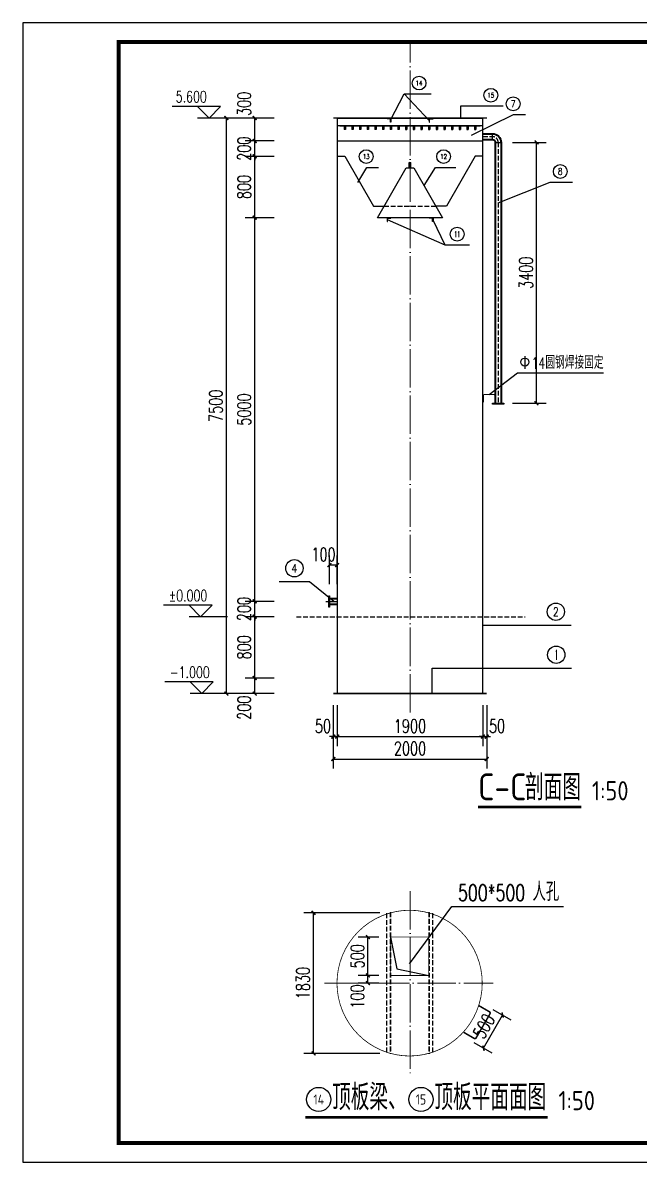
# Model space of a CAD drawing. Extents: x 458952 to 500952, y -68538 to -53688.
# Drawn here: x 458952 to 466990, y -68538 to -53688 of the extents above; entities that cross this region are included whole.
import ezdxf
from ezdxf.enums import TextEntityAlignment as Align

# ---------------------------------------------------------------- set-up
doc = ezdxf.new("R2010")
doc.units = 0
doc.header["$LTSCALE"] = 250
doc.header["$MEASUREMENT"] = 0
for name, pattern in [('CENTER2', [1.125, 0.75, -0.125, 0.125, -0.125]), ('DASH', [0.35, 0.25, -0.1]), ('DOTE', [2.42, 2, -0.2, 0.02, -0.2])]:
    doc.linetypes.add(name, pattern=pattern)
for name, color, linetype in [('DIM_ELEV', 3, 'Continuous'), ('DIM_LEAD', 3, 'Continuous'), ('DIM_SYMB', 3, 'Continuous'), ('PUB_DIM', 3, 'Continuous'), ('PUB_TEXT', 7, 'Continuous'), ('PUB_TITLE', 4, 'Continuous'), ('中心线', 5, 'CENTER2'), ('管中心线', 5, 'DASH'), ('虚线', 2, 'DASH'), ('设备', 4, 'Continuous')]:
    doc.layers.add(name, color=color, linetype=linetype)
for name, color, linetype, lineweight in [('DOTE', 1, 'DOTE', 0), ('污水管', 6, 'Continuous', 30), ('管', 6, 'Continuous', 35)]:
    doc.layers.add(name, color=color, linetype=linetype, lineweight=lineweight)
doc.styles.add('_TCH_DIM', font='SIMPLEX', dxfattribs={"bigfont": 'GBCBIG'})
doc.styles.add('DIM_FONT', font='SIMPLEX', dxfattribs={"width": 0.7, "bigfont": 'GBCBIG'})
doc.styles.get("Standard").update_dxf_attribs({"font": 'gbenor.shx', "bigfont": 'gbcbig.shx'})
doc.dimstyles.new('_TCH_ARCH&&50', dxfattribs={"dimscale": 0.5, "dimtxt": 350, "dimasz": 100, "dimexe": 250, "dimexo": 300, "dimgap": 100, "dimtad": 1, "dimdec": 0, "dimzin": 0, "dimdsep": 46, "dimtxsty": 'DIM_FONT', "dimblk": 'ARCHTICK', "dimcen": 0.09, "dimclrt": 7, "dimazin": 2, "dimtfac": 1, "dimtdec": 0, "dimtix": 1, "dimtmove": 2, "dimatfit": 3, "dimfxl": 0, "dimtolj": 1, "dimtzin": 0, "dimarcsym": 0})

# ---------------------------------------------------------------- blocks, each defined once
blk = doc.blocks.new('_ArchTick')
at = {"color": 0, "linetype": 'ByBlock', "const_width": 0.4}
blk.add_lwpolyline([(-0.5, -0.5), (0.5, 0.5)], dxfattribs=at)
blk = doc.blocks.new('*D33')
at = {"layer": 'Defpoints', "color": 0, "transparency": 16777216}
for p in [(465188, -55247), (465650, -55247), (465188, -58647)]:
    blk.add_point(p, dxfattribs=at)
at = {"layer": 'PUB_DIM', "color": 0, "lineweight": -2, "transparency": 16777216}
for p, q in [((465338, -55247), (465775, -55247)), ((465650, -58647), (465650, -55247)), ((465338, -58647), (465775, -58647))]:
    blk.add_line(p, q, dxfattribs=at)
at = {"layer": 'PUB_DIM', "color": 0, "lineweight": -2, "transparency": 16777216, "xscale": 50, "yscale": 50, "zscale": 50}
for p, rotation in [((465650, -55247), 90), ((465650, -58647), 270)]:
    blk.add_blockref('_ArchTick', p, dxfattribs=dict(at, rotation=rotation))
at = {"layer": 'PUB_DIM', "color": 7, "transparency": 16777216, "insert": (465513, -56947), "char_height": 175, "attachment_point": 5, "rotation": 90, "style": 'DIM_FONT'}
blk.add_mtext('\\A1;3400', dxfattribs=at)
blk = doc.blocks.new('*D34')
at = {"layer": 'Defpoints', "color": 0, "transparency": 16777216}
for p in [(461607, -54930), (462229, -54930), (462229, -62430)]:
    blk.add_point(p, dxfattribs=at)
at = {"layer": 'PUB_DIM', "color": 0, "lineweight": -2, "transparency": 16777216}
for p, q in [((462079, -54930), (461482, -54930)), ((461607, -62430), (461607, -54930)), ((462079, -62430), (461482, -62430))]:
    blk.add_line(p, q, dxfattribs=at)
at = {"layer": 'PUB_DIM', "color": 0, "lineweight": -2, "transparency": 16777216, "xscale": 50, "yscale": 50, "zscale": 50}
for p, rotation in [((461607, -54930), 90), ((461607, -62430), 270)]:
    blk.add_blockref('_ArchTick', p, dxfattribs=dict(at, rotation=rotation))
at = {"layer": 'PUB_DIM', "color": 7, "transparency": 16777216, "insert": (461469, -58680), "char_height": 175, "attachment_point": 5, "rotation": 90, "style": 'DIM_FONT'}
blk.add_mtext('\\A1;7500', dxfattribs=at)
blk = doc.blocks.new('*D35')
at = {"layer": 'Defpoints', "color": 0, "transparency": 16777216}
for p in [(463001, -62580), (465001, -62580), (465001, -63284)]:
    blk.add_point(p, dxfattribs=at)
at = {"layer": 'PUB_DIM', "color": 0, "lineweight": -2, "transparency": 16777216}
for p, q in [((463001, -62730), (463001, -63409)), ((465001, -62730), (465001, -63409)), ((463001, -63284), (465001, -63284))]:
    blk.add_line(p, q, dxfattribs=at)
at = {"layer": 'PUB_DIM', "color": 0, "lineweight": -2, "transparency": 16777216, "xscale": 50, "yscale": 50, "zscale": 50, "rotation": 180}
blk.add_blockref('_ArchTick', (463001, -63284), dxfattribs=at)
at = {"layer": 'PUB_DIM', "color": 0, "lineweight": -2, "transparency": 16777216, "xscale": 50, "yscale": 50, "zscale": 50}
blk.add_blockref('_ArchTick', (465001, -63284), dxfattribs=at)
at = {"layer": 'PUB_DIM', "color": 7, "transparency": 16777216, "insert": (464001, -63147), "char_height": 175, "attachment_point": 5, "style": 'DIM_FONT'}
blk.add_mtext('\\A1;2000', dxfattribs=at)
blk = doc.blocks.new('*D36')
at = {"layer": 'Defpoints', "color": 0, "transparency": 16777216}
for p in [(463001, -62430), (463051, -62430), (463051, -62992)]:
    blk.add_point(p, dxfattribs=at)
at = {"layer": 'PUB_DIM', "color": 0, "lineweight": -2, "transparency": 16777216}
for p, q in [((463001, -62580), (463001, -63117)), ((463051, -62580), (463051, -63117)), ((463001, -62992), (462951, -62992)), ((463001, -62992), (463051, -62992)), ((463051, -62992), (463101, -62992))]:
    blk.add_line(p, q, dxfattribs=at)
at = {"layer": 'PUB_DIM', "color": 0, "lineweight": -2, "transparency": 16777216, "xscale": 50, "yscale": 50, "zscale": 50}
blk.add_blockref('_ArchTick', (463001, -62992), dxfattribs=at)
at = {"layer": 'PUB_DIM', "color": 0, "lineweight": -2, "transparency": 16777216, "xscale": 50, "yscale": 50, "zscale": 50, "rotation": 180}
blk.add_blockref('_ArchTick', (463051, -62992), dxfattribs=at)
at = {"layer": 'PUB_DIM', "color": 7, "transparency": 16777216, "insert": (462866, -62854), "char_height": 175, "attachment_point": 5, "style": 'DIM_FONT'}
blk.add_mtext('\\A1;50', dxfattribs=at)
blk = doc.blocks.new('*D37')
at = {"layer": 'Defpoints', "color": 0, "transparency": 16777216}
for p in [(463051, -62430), (464951, -62430), (464951, -62992)]:
    blk.add_point(p, dxfattribs=at)
at = {"layer": 'PUB_DIM', "color": 0, "lineweight": -2, "transparency": 16777216}
for p, q in [((463051, -62580), (463051, -63117)), ((464951, -62580), (464951, -63117)), ((463051, -62992), (464951, -62992))]:
    blk.add_line(p, q, dxfattribs=at)
at = {"layer": 'PUB_DIM', "color": 0, "lineweight": -2, "transparency": 16777216, "xscale": 50, "yscale": 50, "zscale": 50, "rotation": 180}
blk.add_blockref('_ArchTick', (463051, -62992), dxfattribs=at)
at = {"layer": 'PUB_DIM', "color": 0, "lineweight": -2, "transparency": 16777216, "xscale": 50, "yscale": 50, "zscale": 50}
blk.add_blockref('_ArchTick', (464951, -62992), dxfattribs=at)
at = {"layer": 'PUB_DIM', "color": 7, "transparency": 16777216, "insert": (464001, -62854), "char_height": 175, "attachment_point": 5, "style": 'DIM_FONT'}
blk.add_mtext('\\A1;1900', dxfattribs=at)
blk = doc.blocks.new('*D38')
at = {"layer": 'Defpoints', "color": 0, "transparency": 16777216}
for p in [(464951, -62430), (465001, -62430), (465001, -62992)]:
    blk.add_point(p, dxfattribs=at)
at = {"layer": 'PUB_DIM', "color": 0, "lineweight": -2, "transparency": 16777216}
for p, q in [((464951, -62580), (464951, -63117)), ((465001, -62580), (465001, -63117)), ((464951, -62992), (464901, -62992)), ((464951, -62992), (465001, -62992)), ((465001, -62992), (465051, -62992))]:
    blk.add_line(p, q, dxfattribs=at)
at = {"layer": 'PUB_DIM', "color": 0, "lineweight": -2, "transparency": 16777216, "xscale": 50, "yscale": 50, "zscale": 50}
blk.add_blockref('_ArchTick', (464951, -62992), dxfattribs=at)
at = {"layer": 'PUB_DIM', "color": 0, "lineweight": -2, "transparency": 16777216, "xscale": 50, "yscale": 50, "zscale": 50, "rotation": 180}
blk.add_blockref('_ArchTick', (465001, -62992), dxfattribs=at)
at = {"layer": 'PUB_DIM', "color": 7, "transparency": 16777216, "insert": (465136, -62854), "char_height": 175, "attachment_point": 5, "style": 'DIM_FONT'}
blk.add_mtext('\\A1;50', dxfattribs=at)
blk = doc.blocks.new('*D39')
at = {"layer": 'Defpoints', "color": 0, "transparency": 16777216}
for p in [(463051, -60755), (462951, -61155), (463051, -61155)]:
    blk.add_point(p, dxfattribs=at)
at = {"layer": 'PUB_DIM', "color": 0, "lineweight": -2, "transparency": 16777216}
for p, q in [((462951, -61005), (462951, -60630)), ((463051, -61005), (463051, -60630)), ((462951, -60755), (463051, -60755))]:
    blk.add_line(p, q, dxfattribs=at)
at = {"layer": 'PUB_DIM', "color": 0, "lineweight": -2, "transparency": 16777216, "xscale": 50, "yscale": 50, "zscale": 50, "rotation": 180}
blk.add_blockref('_ArchTick', (462951, -60755), dxfattribs=at)
at = {"layer": 'PUB_DIM', "color": 0, "lineweight": -2, "transparency": 16777216, "xscale": 50, "yscale": 50, "zscale": 50}
blk.add_blockref('_ArchTick', (463051, -60755), dxfattribs=at)
at = {"layer": 'PUB_DIM', "color": 7, "transparency": 16777216, "insert": (462873, -60617), "char_height": 175, "attachment_point": 5, "style": 'DIM_FONT'}
blk.add_mtext('\\A1;100', dxfattribs=at)
blk = doc.blocks.new('*D40')
at = {"layer": 'Defpoints', "color": 0, "transparency": 16777216}
for p in [(461976, -62229), (462379, -62229), (462379, -62430)]:
    blk.add_point(p, dxfattribs=at)
at = {"layer": 'PUB_DIM', "color": 0, "lineweight": -2, "transparency": 16777216}
for p, q in [((462229, -62229), (461851, -62229)), ((461976, -62430), (461976, -62229)), ((462229, -62430), (461851, -62430))]:
    blk.add_line(p, q, dxfattribs=at)
at = {"layer": 'PUB_DIM', "color": 0, "lineweight": -2, "transparency": 16777216, "xscale": 50, "yscale": 50, "zscale": 50}
for p, rotation in [((461976, -62229), 90), ((461976, -62430), 270)]:
    blk.add_blockref('_ArchTick', p, dxfattribs=dict(at, rotation=rotation))
at = {"layer": 'PUB_DIM', "color": 7, "transparency": 16777216, "insert": (461838, -62615), "char_height": 175, "attachment_point": 5, "rotation": 90, "style": 'DIM_FONT'}
blk.add_mtext('\\A1;200', dxfattribs=at)
blk = doc.blocks.new('*D41')
at = {"layer": 'Defpoints', "color": 0, "transparency": 16777216}
for p in [(461976, -61429), (462379, -61429), (462379, -62229)]:
    blk.add_point(p, dxfattribs=at)
at = {"layer": 'PUB_DIM', "color": 0, "lineweight": -2, "transparency": 16777216}
for p, q in [((462229, -61429), (461851, -61429)), ((461976, -62229), (461976, -61429)), ((462229, -62229), (461851, -62229))]:
    blk.add_line(p, q, dxfattribs=at)
at = {"layer": 'PUB_DIM', "color": 0, "lineweight": -2, "transparency": 16777216, "xscale": 50, "yscale": 50, "zscale": 50}
for p, rotation in [((461976, -61429), 90), ((461976, -62229), 270)]:
    blk.add_blockref('_ArchTick', p, dxfattribs=dict(at, rotation=rotation))
at = {"layer": 'PUB_DIM', "color": 7, "transparency": 16777216, "insert": (461838, -61829), "char_height": 175, "attachment_point": 5, "rotation": 90, "style": 'DIM_FONT'}
blk.add_mtext('\\A1;800', dxfattribs=at)
blk = doc.blocks.new('*D42')
at = {"layer": 'Defpoints', "color": 0, "transparency": 16777216}
for p in [(461976, -61229), (462379, -61229), (462379, -61429)]:
    blk.add_point(p, dxfattribs=at)
at = {"layer": 'PUB_DIM', "color": 0, "lineweight": -2, "transparency": 16777216}
for p, q in [((461976, -61229), (461976, -61179)), ((462229, -61229), (461851, -61229)), ((461976, -61429), (461976, -61229)), ((462229, -61429), (461851, -61429)), ((461976, -61429), (461976, -61479))]:
    blk.add_line(p, q, dxfattribs=at)
at = {"layer": 'PUB_DIM', "color": 0, "lineweight": -2, "transparency": 16777216, "xscale": 50, "yscale": 50, "zscale": 50}
for p, rotation in [((461976, -61229), 270), ((461976, -61429), 90)]:
    blk.add_blockref('_ArchTick', p, dxfattribs=dict(at, rotation=rotation))
at = {"layer": 'PUB_DIM', "color": 7, "transparency": 16777216, "insert": (461838, -61329), "char_height": 175, "attachment_point": 5, "rotation": 90, "style": 'DIM_FONT'}
blk.add_mtext('\\A1;200', dxfattribs=at)
blk = doc.blocks.new('*D43')
at = {"layer": 'Defpoints', "color": 0, "transparency": 16777216}
for p in [(461976, -56229), (462379, -56229), (462379, -61229)]:
    blk.add_point(p, dxfattribs=at)
at = {"layer": 'PUB_DIM', "color": 0, "lineweight": -2, "transparency": 16777216}
for p, q in [((462229, -56229), (461851, -56229)), ((461976, -61229), (461976, -56229)), ((462229, -61229), (461851, -61229))]:
    blk.add_line(p, q, dxfattribs=at)
at = {"layer": 'PUB_DIM', "color": 0, "lineweight": -2, "transparency": 16777216, "xscale": 50, "yscale": 50, "zscale": 50}
for p, rotation in [((461976, -56229), 90), ((461976, -61229), 270)]:
    blk.add_blockref('_ArchTick', p, dxfattribs=dict(at, rotation=rotation))
at = {"layer": 'PUB_DIM', "color": 7, "transparency": 16777216, "insert": (461838, -58729), "char_height": 175, "attachment_point": 5, "rotation": 90, "style": 'DIM_FONT'}
blk.add_mtext('\\A1;5000', dxfattribs=at)
blk = doc.blocks.new('*D44')
at = {"layer": 'Defpoints', "color": 0, "transparency": 16777216}
for p in [(461976, -55429), (462379, -55429), (462379, -56229)]:
    blk.add_point(p, dxfattribs=at)
at = {"layer": 'PUB_DIM', "color": 0, "lineweight": -2, "transparency": 16777216}
for p, q in [((462229, -55429), (461851, -55429)), ((461976, -56229), (461976, -55429)), ((462229, -56229), (461851, -56229))]:
    blk.add_line(p, q, dxfattribs=at)
at = {"layer": 'PUB_DIM', "color": 0, "lineweight": -2, "transparency": 16777216, "xscale": 50, "yscale": 50, "zscale": 50}
for p, rotation in [((461976, -55429), 90), ((461976, -56229), 270)]:
    blk.add_blockref('_ArchTick', p, dxfattribs=dict(at, rotation=rotation))
at = {"layer": 'PUB_DIM', "color": 7, "transparency": 16777216, "insert": (461838, -55829), "char_height": 175, "attachment_point": 5, "rotation": 90, "style": 'DIM_FONT'}
blk.add_mtext('\\A1;800', dxfattribs=at)
blk = doc.blocks.new('*D45')
at = {"layer": 'Defpoints', "color": 0, "transparency": 16777216}
for p in [(461976, -55229), (462379, -55229), (462379, -55429)]:
    blk.add_point(p, dxfattribs=at)
at = {"layer": 'PUB_DIM', "color": 0, "lineweight": -2, "transparency": 16777216}
for p, q in [((462229, -55229), (461851, -55229)), ((461976, -55229), (461976, -55179)), ((461976, -55429), (461976, -55229)), ((462229, -55429), (461851, -55429)), ((461976, -55429), (461976, -55479))]:
    blk.add_line(p, q, dxfattribs=at)
at = {"layer": 'PUB_DIM', "color": 0, "lineweight": -2, "transparency": 16777216, "xscale": 50, "yscale": 50, "zscale": 50}
for p, rotation in [((461976, -55229), 270), ((461976, -55429), 90)]:
    blk.add_blockref('_ArchTick', p, dxfattribs=dict(at, rotation=rotation))
at = {"layer": 'PUB_DIM', "color": 7, "transparency": 16777216, "insert": (461838, -55329), "char_height": 175, "attachment_point": 5, "rotation": 90, "style": 'DIM_FONT'}
blk.add_mtext('\\A1;200', dxfattribs=at)
blk = doc.blocks.new('*D46')
at = {"layer": 'Defpoints', "color": 0, "transparency": 16777216}
for p in [(461976, -54930), (462379, -54930), (462379, -55229)]:
    blk.add_point(p, dxfattribs=at)
at = {"layer": 'PUB_DIM', "color": 0, "lineweight": -2, "transparency": 16777216}
for p, q in [((462229, -54930), (461851, -54930)), ((461976, -55229), (461976, -54930)), ((462229, -55229), (461851, -55229))]:
    blk.add_line(p, q, dxfattribs=at)
at = {"layer": 'PUB_DIM', "color": 0, "lineweight": -2, "transparency": 16777216, "xscale": 50, "yscale": 50, "zscale": 50}
for p, rotation in [((461976, -54930), 90), ((461976, -55229), 270)]:
    blk.add_blockref('_ArchTick', p, dxfattribs=dict(at, rotation=rotation))
at = {"layer": 'PUB_DIM', "color": 7, "transparency": 16777216, "insert": (461838, -54745), "char_height": 175, "attachment_point": 5, "rotation": 90, "style": 'DIM_FONT'}
blk.add_mtext('\\A1;300', dxfattribs=at)
blk = doc.blocks.new('*D49')
at = {"layer": 'Defpoints', "color": 0, "transparency": 16777216}
for p in [(462743, -65289), (463757, -65289), (463757, -67120)]:
    blk.add_point(p, dxfattribs=at)
at = {"layer": 'PUB_DIM', "color": 0, "lineweight": -2, "transparency": 16777216}
for p, q in [((463607, -65289), (462618, -65289)), ((462743, -67120), (462743, -65289)), ((463607, -67120), (462618, -67120))]:
    blk.add_line(p, q, dxfattribs=at)
at = {"layer": 'PUB_DIM', "color": 0, "lineweight": -2, "transparency": 16777216, "xscale": 50, "yscale": 50, "zscale": 50}
for p, rotation in [((462743, -65289), 90), ((462743, -67120), 270)]:
    blk.add_blockref('_ArchTick', p, dxfattribs=dict(at, rotation=rotation))
at = {"layer": 'PUB_DIM', "color": 7, "transparency": 16777216, "insert": (462605, -66204), "char_height": 175, "attachment_point": 5, "rotation": 90, "style": 'DIM_FONT'}
blk.add_mtext('\\A1;1830', dxfattribs=at)
blk = doc.blocks.new('*D55')
at = {"layer": 'Defpoints', "color": 0, "transparency": 16777216}
for p in [(463452, -65604), (463746, -65604), (463746, -66104)]:
    blk.add_point(p, dxfattribs=at)
at = {"layer": 'PUB_DIM', "color": 0, "lineweight": -2, "transparency": 16777216}
for p, q in [((463596, -65604), (463327, -65604)), ((463452, -66104), (463452, -65604)), ((463596, -66104), (463327, -66104))]:
    blk.add_line(p, q, dxfattribs=at)
at = {"layer": 'PUB_DIM', "color": 0, "lineweight": -2, "transparency": 16777216, "xscale": 50, "yscale": 50, "zscale": 50}
for p, rotation in [((463452, -65604), 90), ((463452, -66104), 270)]:
    blk.add_blockref('_ArchTick', p, dxfattribs=dict(at, rotation=rotation))
at = {"layer": 'PUB_DIM', "color": 7, "transparency": 16777216, "insert": (463315, -65854), "char_height": 175, "attachment_point": 5, "rotation": 90, "style": 'DIM_FONT'}
blk.add_mtext('\\A1;500', dxfattribs=at)
blk = doc.blocks.new('*D56')
at = {"layer": 'Defpoints', "color": 0, "transparency": 16777216}
for p in [(463452, -66104), (463746, -66104), (463746, -66204)]:
    blk.add_point(p, dxfattribs=at)
at = {"layer": 'PUB_DIM', "color": 0, "lineweight": -2, "transparency": 16777216}
for p, q in [((463596, -66104), (463327, -66104)), ((463596, -66204), (463327, -66204)), ((463452, -66204), (463452, -66104))]:
    blk.add_line(p, q, dxfattribs=at)
at = {"layer": 'PUB_DIM', "color": 0, "lineweight": -2, "transparency": 16777216, "xscale": 50, "yscale": 50, "zscale": 50}
for p, rotation in [((463452, -66104), 90), ((463452, -66204), 270)]:
    blk.add_blockref('_ArchTick', p, dxfattribs=dict(at, rotation=rotation))
at = {"layer": 'PUB_DIM', "color": 7, "transparency": 16777216, "insert": (463315, -66379), "char_height": 175, "attachment_point": 5, "rotation": 90, "style": 'DIM_FONT'}
blk.add_mtext('\\A1;100', dxfattribs=at)
blk = doc.blocks.new('*D57')
at = {"layer": 'Defpoints', "color": 0, "transparency": 16777216}
for p in [(464952, -66471), (465209, -66620), (464702, -66904)]:
    blk.add_point(p, dxfattribs=at)
at = {"layer": 'PUB_DIM', "color": 0, "lineweight": -2, "transparency": 16777216}
for p, q in [((464959, -67053), (465209, -66620)), ((465082, -66546), (465317, -66682)), ((464832, -66979), (465067, -67115))]:
    blk.add_line(p, q, dxfattribs=at)
at = {"layer": 'PUB_DIM', "color": 0, "lineweight": -2, "transparency": 16777216, "xscale": 50, "yscale": 50, "zscale": 50}
for p, rotation in [((465209, -66620), 60.00000000000011), ((464959, -67053), 240.0000000000001)]:
    blk.add_blockref('_ArchTick', p, dxfattribs=dict(at, rotation=rotation))
at = {"layer": 'PUB_DIM', "color": 7, "transparency": 16777216, "insert": (464965, -66767), "char_height": 175, "attachment_point": 5, "rotation": 60, "style": 'DIM_FONT'}
blk.add_mtext('\\A1;500', dxfattribs=at)

msp = doc.modelspace()

# ---------------------------------------------------------------- linework, layer by layer
for p, q in [((464951.4, -55029.8), (463051.4, -55029.8)), ((463084.9, -55029.8), (463991.4, -55029.8)), ((463141.4, -55029.8), (463141.4, -55079.8)), ((463161.4, -55079.8), (463141.4, -55079.8)), ((463161.4, -55029.8), (463161.4, -55079.8)), ((463241.4, -55029.8), (463241.4, -55079.8)), ((463261.4, -55079.8), (463241.4, -55079.8)), ((463261.4, -55029.8), (463261.4, -55079.8)), ((463341.4, -55029.8), (463341.4, -55079.8)), ((463361.4, -55079.8), (463341.4, -55079.8)), ((463361.4, -55029.8), (463361.4, -55079.8)), ((463441.4, -55029.8), (463441.4, -55079.8)), ((463461.4, -55079.8), (463441.4, -55079.8)), ((463461.4, -55029.8), (463461.4, -55079.8)), ((463541.4, -55029.8), (463541.4, -55079.8)), ((463561.4, -55079.8), (463541.4, -55079.8)), ((463561.4, -55029.8), (463561.4, -55079.8)), ((463641.4, -55029.8), (463641.4, -55079.8)), ((463661.4, -55079.8), (463641.4, -55079.8)), ((463661.4, -55029.8), (463661.4, -55079.8)), ((463741.4, -55029.8), (463741.4, -55079.8)), ((463761.4, -55079.8), (463741.4, -55079.8)), ((463761.4, -55029.8), (463761.4, -55079.8)), ((463841.4, -55029.8), (463841.4, -55079.8)), ((463861.4, -55079.8), (463841.4, -55079.8)), ((463861.4, -55029.8), (463861.4, -55079.8)), ((463941.4, -55029.8), (463941.4, -55079.8)), ((463941.4, -55079.8), (463961.4, -55079.8)), ((463961.4, -55029.8), (463961.4, -55079.8)), ((464011.4, -55029.8), (464917.9, -55029.8)), ((464041.4, -55029.8), (464041.4, -55079.8)), ((464041.4, -55079.8), (464061.4, -55079.8)), ((464061.4, -55029.8), (464061.4, -55079.8)), ((464141.4, -55029.8), (464141.4, -55079.8)), ((464141.4, -55079.8), (464161.4, -55079.8)), ((464161.4, -55029.8), (464161.4, -55079.8)), ((464241.4, -55029.8), (464241.4, -55079.8)), ((464241.4, -55079.8), (464261.4, -55079.8)), ((464261.4, -55029.8), (464261.4, -55079.8)), ((464341.4, -55029.8), (464341.4, -55079.8)), ((464341.4, -55079.8), (464361.4, -55079.8)), ((464361.4, -55029.8), (464361.4, -55079.8)), ((464441.4, -55029.8), (464441.4, -55079.8)), ((464441.4, -55079.8), (464461.4, -55079.8)), ((464461.4, -55029.8), (464461.4, -55079.8)), ((464541.4, -55029.8), (464541.4, -55079.8)), ((464541.4, -55079.8), (464561.4, -55079.8)), ((464561.4, -55029.8), (464561.4, -55079.8)), ((464641.4, -55029.8), (464641.4, -55079.8)), ((464641.4, -55079.8), (464661.4, -55079.8)), ((464661.4, -55029.8), (464661.4, -55079.8)), ((464741.4, -55029.8), (464741.4, -55079.8)), ((464741.4, -55079.8), (464761.4, -55079.8)), ((464761.4, -55029.8), (464761.4, -55079.8)), ((464841.4, -55029.8), (464841.4, -55079.8)), ((464841.4, -55079.8), (464861.4, -55079.8)), ((464861.4, -55029.8), (464861.4, -55079.8)), ((464951.4, -55229.8), (463051.4, -55229.8)), ((465075.9, -55209.8), (465075.9, -55134.8)), ((465113.4, -55247.3), (465188.4, -55247.3)), ((463990.8, -55575.2), (463990.8, -55508.8)), ((463990.8, -55508.8), (464012.1, -55508.8)), ((464012.1, -55511.5), (463990.8, -55509.4)), ((464012.1, -55514.8), (463990.8, -55512.7)), ((464012.1, -55518.2), (463990.8, -55516)), ((464012.1, -55521.5), (463990.8, -55519.3)), ((464012.1, -55524.8), (463990.8, -55522.7)), ((464012.1, -55528.1), (463990.8, -55526)), ((464012.1, -55531.4), (463990.8, -55529.3)), ((464012.1, -55534.8), (463990.8, -55532.6)), ((464012.1, -55538.1), (463990.8, -55536)), ((464012.1, -55575.2), (464012.1, -55508.8)), ((463745.8, -65604.4), (463829.4, -66016.9)), ((463829.4, -66016.9), (464245.8, -66104.4))]:
    msp.add_line(p, q)
at = {"linetype": 'DASH'}
msp.add_line((462519.5, -61429.8), (465503.7, -61429.8), dxfattribs=at)
for points in [[(463751.4, -54934.8), (463751.4, -54984.8), (463746.4, -54984.8), (463746.4, -54939.8), (463701.4, -54939.8), (463701.4, -54934.8)], [(464251.4, -54934.8), (464251.4, -54984.8), (464256.4, -54984.8), (464256.4, -54939.8), (464301.4, -54939.8), (464301.4, -54934.8)], [(463701.7, -56229.1), (463701.7, -56279.1), (463706.7, -56279.1), (463706.7, -56234.1), (463751.7, -56234.1), (463751.7, -56229.1)], [(464301.2, -56229.1), (464301.2, -56279.1), (464296.2, -56279.1), (464296.2, -56234.1), (464251.2, -56234.1), (464251.2, -56229.1)], [(465075.9, -58647.3), (465225.9, -58647.3), (465225.9, -58657.3), (465075.9, -58657.3)], [(462951.4, -61154.8), (462951.4, -61304.8), (462941.4, -61304.8), (462941.4, -61154.8)]]:
    msp.add_lwpolyline(points, close=True)
for points in [[(463051.4, -55428.9), (463151.4, -55428.9), (463525.6, -56078.9), (463663.8, -56078.9)], [(464951.4, -55428.9), (464851.4, -55428.9), (464477.3, -56078.9), (464339.1, -56078.9)], [(464001.4, -56229.1), (463577.3, -56229.1), (463951.4, -55579.1), (464051.4, -55579.1), (464425.6, -56229.1), (464001.4, -56229.1)], [(464012.1, -55542), (464001.4, -55542), (463990.8, -55542)]]:
    msp.add_lwpolyline(points)
msp.add_lwpolyline([(463663.8, -56078.9), (464339.1, -56078.9)], dxfattribs=at)
at = {"const_width": 12}
msp.add_lwpolyline([(465105.5, -58632.4), (465105.5, -58546.4, 0.4142136), (465091.5, -58532.4), (464973, -58532.4, 0.4142136), (464959, -58546.4), (464959, -58632.9)], format="xyb", dxfattribs=at)
at = {"layer": 'DIM_ELEV'}
for p, q in [((461531.4, -54779.8), (460898.4, -54779.8)), ((461381.4, -54929.8), (461231.4, -54779.8)), ((461381.4, -54929.8), (461531.4, -54779.8)), ((461731.4, -54929.8), (461231.4, -54929.8)), ((461419.4, -61279.7), (460786.4, -61279.7)), ((461269.4, -61429.7), (461119.4, -61279.7)), ((461269.4, -61429.7), (461419.4, -61279.7)), ((461619.4, -61429.7), (461119.4, -61429.7)), ((461436.4, -62279.8), (460803.4, -62279.8)), ((461286.4, -62429.8), (461136.4, -62279.8)), ((461286.4, -62429.8), (461436.4, -62279.8)), ((461636.4, -62429.8), (461136.4, -62429.8))]:
    msp.add_line(p, q, dxfattribs=at)
at = {"layer": 'DIM_LEAD'}
for p, q in [((463746.4, -54957.4), (463927, -54613.9)), ((464251.4, -54959.8), (463927, -54613.9)), ((463927, -54613.9), (464279, -54613.9)), ((464662.5, -54932.9), (464662.5, -54772.9)), ((464662.5, -54772.9), (465215, -54772.9)), ((464801.4, -55154.8), (465352.5, -54884.9)), ((465352.5, -54884.9), (465506, -54884.9)), ((463320.8, -55769.5), (463436.6, -55572.3)), ((463436.6, -55572.3), (463590.1, -55572.3)), ((464184.9, -55811), (464334.5, -55572.3)), ((464334.5, -55572.3), (464599.3, -55572.3)), ((465150.9, -56035.9), (465829.1, -55766.1)), ((465829.1, -55766.1), (466120.3, -55766.1)), ((463705, -56253.9), (464456.3, -56583.4)), ((464298, -56257.4), (464456.3, -56583.4)), ((464456.3, -56583.4), (464776.5, -56583.4)), ((465032.3, -58532.4), (465404, -58250.4)), ((465404, -58250.4), (466522, -58250.4)), ((462691.4, -60972.6), (462293.4, -60972.6)), ((463005.6, -61229.8), (462691.4, -60972.6)), ((464951.4, -61538.9), (466103, -61538.9)), ((464291, -62429.8), (464291, -62099.9)), ((464291, -62099.9), (466108, -62099.9)), ((463995.8, -65954.4), (464544.9, -65207.9)), ((464544.9, -65207.9), (466001.4, -65207.9))]:
    msp.add_line(p, q, dxfattribs=at)
at = {"layer": 'DIM_SYMB', "const_width": 35}
for points in [[(464888.2, -63910.7), (466233.4, -63910.7)], [(462635.7, -67952.9), (465796.2, -67952.9)]]:
    msp.add_lwpolyline(points, dxfattribs=at)
at = {"layer": 'DOTE'}
for p, q in [((464001.4, -62676.4), (464001.4, -53938.4)), ((464001.4, -65006.2), (464001.4, -67402.5)), ((462887.9, -66204.4), (465083.8, -66204.4))]:
    msp.add_line(p, q, dxfattribs=at)
at = {"layer": 'PUB_TEXT'}
msp.add_line((465498.3, -58031.7), (465498.3, -58197.9), dxfattribs=at)
for centre, radius in [((464119, -54473.9), 90), ((465055, -54632.9), 90), ((465346, -54744.9), 90), ((463430.1, -55432.3), 90), ((464439.3, -55432.3), 90), ((465960.3, -55626.1), 90), ((464616.5, -56443.4), 90), ((465498.3, -58110.4), 52.5), ((462493.4, -60797.6), 112.5), ((465903, -61363.9), 112.5), ((465908, -61924.9), 112.5), ((462810.7, -67720.5), 157.5), ((464143.7, -67720.5), 157.5)]:
    msp.add_circle(centre, radius, dxfattribs=at)
at = {"layer": 'PUB_TITLE'}
msp.add_lwpolyline([(458951.8, -68538.4), (479951.8, -68538.4), (479951.8, -53688.4), (458951.8, -53688.4)], close=True, dxfattribs=at)
at = {"layer": 'PUB_TITLE', "const_width": 50}
msp.add_lwpolyline([(460201.8, -68288.4), (479701.8, -68288.4), (479701.8, -53938.4), (460201.8, -53938.4)], close=True, dxfattribs=at)
at = {"layer": '中心线'}
msp.add_lwpolyline([(462903.4, -61229.8), (463051.4, -61229.8)], dxfattribs=at)
at = {"layer": '污水管', "const_width": 20}
msp.add_lwpolyline([(464900.3, -66498.9), (465036.5, -66577.6, -0.4142136), (465043.8, -66604.9), (464863.8, -66916.7, -0.4142136), (464836.5, -66924), (464700.3, -66845.3)], format="xyb", dxfattribs=at)
at = {"layer": '管'}
for points in [[(464951.4, -55134.8), (465075.9, -55134.8, -0.4142136), (465188.4, -55247.3), (465188.4, -58647.3)], [(464951.4, -55209.8), (465075.9, -55209.8, -0.4142136), (465113.4, -55247.3), (465113.4, -58647.3)]]:
    msp.add_lwpolyline(points, format="xyb", dxfattribs=at)
for points in [[(462951.4, -61192.3), (463051.4, -61192.3)], [(462951.4, -61267.3), (463051.4, -61267.3)]]:
    msp.add_lwpolyline(points, dxfattribs=at)
at = {"layer": '管中心线'}
msp.add_lwpolyline([(464951.4, -55172.3), (465075.9, -55172.3, -0.4142136), (465150.9, -55247.3), (465150.9, -58647.3)], format="xyb", dxfattribs=at)
at = {"layer": '虚线'}
for p, q in [((463695.8, -65294.3), (463695.8, -67114.5)), ((463740.8, -65282), (463740.8, -67126.8)), ((463745.8, -65280.8), (463745.8, -67128)), ((464245.8, -65280.8), (464245.8, -67128)), ((464250.8, -65282), (464250.8, -67126.8)), ((464295.8, -65294.3), (464295.8, -67114.5))]:
    msp.add_line(p, q, dxfattribs=at)
at = {"layer": '设备'}
for p, q in [((465001.4, -54929.8), (463001.4, -54929.8)), ((463051.4, -54929.8), (463051.4, -62429.8)), ((464951.4, -54934.8), (463051.4, -54934.8)), ((464951.4, -62429.8), (464951.4, -54929.8)), ((464951.4, -62429.8), (464951.4, -55179.8))]:
    msp.add_line(p, q, dxfattribs=at)
at = {"layer": '设备', "const_width": 20}
msp.add_lwpolyline([(463001.4, -62429.8), (465001.4, -62429.8)], dxfattribs=at)
at = {"layer": '设备', "const_width": 10}
msp.add_lwpolyline([(463995.8, -65254.4, -0.9968471), (463995.8, -67154.4, -0.9968471)], format="xyb", close=True, dxfattribs=at)
msp.add_lwpolyline([(463745.8, -66104.4), (463745.8, -65604.4), (464245.8, -65604.4), (464245.8, -66104.4)], close=True, dxfattribs=at)

# ---------------------------------------------------------------- texts
at = {"layer": 'PUB_TEXT', "style": '_TCH_DIM'}
for s, height, p, p2 in [('14', 60.57, (464074.3, -54504.2), (464163.7, -54504.2)), ('15', 61.93, (465010.8, -54663.9), (465099.3, -54663.9)), ('7', 89.9, (465316, -54789.9), (465375.9, -54789.9)), ('13', 61.93, (463385.9, -55463.3), (463474.3, -55463.3)), ('12', 61.93, (464395.1, -55463.3), (464483.6, -55463.3)), ('8', 89.9, (465930.4, -55671), (465990.3, -55671)), ('11', 76.37, (464578.3, -56481.6), (464654.7, -56481.6)), ('4', 109.9, (462454.2, -60852.5), (462532.6, -60852.5)), ('2', 112.3, (465865.6, -61420.1), (465940.5, -61420.1)), ('1', 131.3, (465892.4, -61990.6), (465923.7, -61990.6))]:
    msp.add_text(s, height=height, dxfattribs=at).set_placement(p, p2, align=Align.FIT)
at = {"layer": 'PUB_TEXT', "style": '_TCH_DIM', "width": 0.705882}
for s, height, p in [('5.600', 148.75, (460946.4, -54727.3)), ('14', 148.75, (465585.8, -58197.9)), ('%%P0.000', 148.75, (460853.9, -61227.2)), ('-1.000', 148.75, (460867.9, -62227.3)), ('500*500', 212.5, (464627.9, -65132.9))]:
    msp.add_text(s, height=height, dxfattribs=at).set_placement(p)
at = {"layer": 'PUB_TEXT', "style": '_TCH_DIM'}
for s, height, p in [('圆钢焊接固定', 168.79, (465765.8, -58197.9)), ('人孔', 241.13, (465599.3, -65132.9))]:
    msp.add_text(s, height=height, dxfattribs=at).set_placement(p)
at = {"layer": 'PUB_TEXT'}
for s, height, p in [('C-C', 350, (464888.2, -63822.1)), ('剖面图', 337.59, (465500.7, -63822.1)), ('1:50', 250, (466373.4, -63822.1)), ('顶板梁、', 337.59, (462985.7, -67860.5)), ('顶板平面面图', 337.59, (464318.7, -67860.5)), ('1:50', 250, (465936.2, -67860.5))]:
    msp.add_text(s, height=height, dxfattribs=at).set_placement(p)
at = {"layer": 'PUB_TEXT', "width": 1.025641}
msp.add_text('14', height=126.43, dxfattribs=at).set_placement((462740.5, -67783.7), (462881, -67783.7), align=Align.FIT)
at = {"layer": 'PUB_TEXT'}
msp.add_text('15', height=133.64, dxfattribs=at).set_placement((464076.9, -67787.3), (464210.5, -67787.3), align=Align.FIT)

# ---------------------------------------------------------------- dimensions: what is measured, and where the dimension line sits
at = {"layer": 'PUB_DIM'}
for base, p1, p2, angle, picture, middle in [((461975.9387176, -54929.7592413), (462379.4387176, -55229.2592413), (462379.4387176, -54929.7592413), 90, '*D46', (461838.4387176, -54744.7592413)), ((463051.4, -60754.9), (462951.4, -61154.8), (463051.4, -61154.8), 0, '*D39', (462873, -60617.4)), ((463051.4, -62991.7), (463001.4, -62429.8), (463051.4, -62429.8), 0, '*D36', (462866.4, -62854.2)), ((465001.4, -62991.7), (464951.4, -62429.8), (465001.4, -62429.8), 0, '*D38', (465136.4, -62854.2)), ((463452.4, -66104.4), (463745.8, -66204.4), (463745.8, -66104.4), 90, '*D56', (463314.9, -66379.4))]:
    dim = msp.add_linear_dim(base=base, p1=p1, p2=p2, angle=angle, dimstyle='_TCH_ARCH&&50', dxfattribs=at)
    dim.commit()
    dim.dimension.update_dxf_attribs({"geometry": picture, "text_midpoint": middle, "dimtype": 129})
for p1, p2, distance, picture, middle in [((462229.4, -62429.8), (462229.4, -54929.8), 622.9, '*D34', (461469, -58679.8)), ((462379.4, -55428.9), (462379.4, -55229.3), 403.5, '*D45', (461838.4, -55329.1)), ((465188.4, -58647.3), (465188.4, -55247.3), -461.9, '*D33', (465512.8, -56947.3)), ((462379.4, -56228.6), (462379.4, -55428.9), 403.5, '*D44', (461838.4, -55828.8)), ((462379.4, -61228.8), (462379.4, -56228.6), 403.5, '*D43', (461838.4, -58728.7)), ((462379.4, -61428.8), (462379.4, -61228.8), 403.5, '*D42', (461838.4, -61328.8)), ((462379.4, -62228.8), (462379.4, -61428.8), 403.5, '*D41', (461838.4, -61828.8)), ((463051.4, -62429.8), (464951.4, -62429.8), -561.9, '*D37', (464001.4, -62854.2)), ((463001.4, -62579.8), (465001.4, -62579.8), -704.7, '*D35', (464001.4, -63146.9)), ((463745.8, -66104.4), (463745.8, -65604.4), 293.3, '*D55', (463314.9, -65854.4)), ((464702.4, -66904.3), (464952.4, -66471.3), -296.5, '*D57', (464965.1, -66767.3))]:
    dim = msp.add_aligned_dim(p1=p1, p2=p2, distance=distance, dimstyle='_TCH_ARCH&&50', dxfattribs=at)
    dim.commit()
    dim.dimension.update_dxf_attribs({"geometry": picture, "text_midpoint": middle})
dim = msp.add_linear_dim(base=(461975.9, -62228.8), p1=(462379.4, -62429.8), p2=(462379.4, -62228.8), angle=90, text='200', dimstyle='_TCH_ARCH&&50', dxfattribs=at)
dim.commit()
dim.dimension.update_dxf_attribs({"geometry": '*D40', "text_midpoint": (461838.4, -62614.8), "dimtype": 129})
dim = msp.add_aligned_dim(p1=(463757.1, -67120.1), p2=(463757.1, -65288.7), distance=1014.2, text='1830', dimstyle='_TCH_ARCH&&50', dxfattribs=at)
dim.commit()
dim.dimension.update_dxf_attribs({"geometry": '*D49', "text_midpoint": (462605.4, -66204.4)})

doc.saveas('drawing.dxf')
